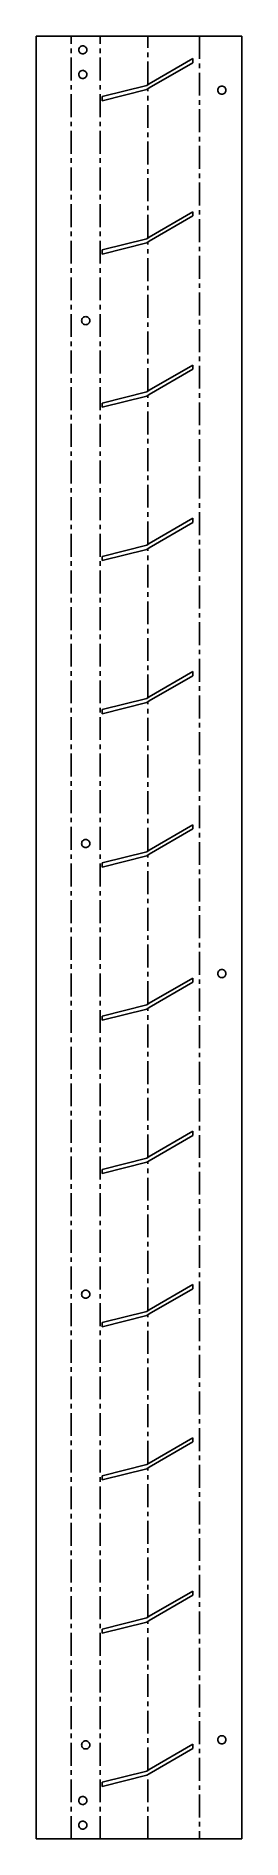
# Model space of a CAD drawing. Header units: millimetres. Extents: x 0 to 114, y 0 to 1000.
import ezdxf

# ---------------------------------------------------------------- set-up
doc = ezdxf.new("R2010")
doc.units = ezdxf.units.MM
doc.linetypes.add('CENTERX2', pattern=[20.32, 12.7, -2.54, 2.54, -2.54])

msp = doc.modelspace()

# ---------------------------------------------------------------- linework, layer by layer
at = {"color": 7, "linetype": 'Continuous', "lineweight": 25}
for p, q in [((0, 0), (0, 1000)), ((0, 1000), (114, 1000)), ((114, 1000), (114, 0)), ((86.8, 987.5), (62.6, 973.5)), ((62.6, 971.2), (86.8, 985.2)), ((86.8, 985.2), (86.8, 987.5)), ((61.4, 972.6), (36.6, 966.4)), ((36.6, 964.1), (61.4, 970.3)), ((61.4, 972.6), (62.6, 973.5)), ((62.6, 971.2), (61.4, 970.3)), ((36.6, 966.4), (36.6, 964.1)), ((62.6, 888.5), (86.8, 902.5)), ((86.8, 900.2), (62.6, 886.2)), ((86.8, 902.5), (86.8, 900.2)), ((36.6, 881.4), (61.4, 887.6)), ((61.4, 885.3), (36.6, 879.1)), ((36.6, 879.1), (36.6, 881.4)), ((61.4, 887.6), (62.6, 888.5)), ((62.6, 886.2), (61.4, 885.3)), ((62.6, 803.5), (86.8, 817.5)), ((86.8, 815.2), (62.6, 801.2)), ((86.8, 817.5), (86.8, 815.2)), ((36.6, 796.4), (61.4, 802.6)), ((61.4, 800.3), (36.6, 794.1)), ((61.4, 802.6), (62.6, 803.5)), ((62.6, 801.2), (61.4, 800.3)), ((36.6, 794.1), (36.6, 796.4)), ((62.6, 718.5), (86.8, 732.5)), ((86.8, 730.2), (62.6, 716.2)), ((86.8, 732.5), (86.8, 730.2)), ((36.6, 711.4), (61.4, 717.6)), ((61.4, 715.3), (36.6, 709.1)), ((36.6, 709.1), (36.6, 711.4)), ((61.4, 717.6), (62.6, 718.5)), ((62.6, 716.2), (61.4, 715.3)), ((62.6, 633.5), (86.8, 647.5)), ((86.8, 645.2), (62.6, 631.2)), ((86.8, 647.5), (86.8, 645.2)), ((36.6, 626.4), (61.4, 632.6)), ((61.4, 630.3), (36.6, 624.1)), ((61.4, 632.6), (62.6, 633.5)), ((62.6, 631.2), (61.4, 630.3)), ((36.6, 624.1), (36.6, 626.4)), ((62.6, 548.5), (86.8, 562.5)), ((86.8, 560.2), (62.6, 546.2)), ((86.8, 562.5), (86.8, 560.2)), ((36.6, 541.4), (61.4, 547.6)), ((61.4, 545.3), (36.6, 539.1)), ((36.6, 539.1), (36.6, 541.4)), ((61.4, 547.6), (62.6, 548.5)), ((62.6, 546.2), (61.4, 545.3)), ((62.6, 463.5), (86.8, 477.5)), ((86.8, 475.2), (62.6, 461.2)), ((86.8, 477.5), (86.8, 475.2)), ((36.6, 456.4), (61.4, 462.6)), ((61.4, 460.3), (36.6, 454.1)), ((61.4, 462.6), (62.6, 463.5)), ((62.6, 461.2), (61.4, 460.3)), ((36.6, 454.1), (36.6, 456.4)), ((62.6, 378.5), (86.8, 392.5)), ((86.8, 390.2), (62.6, 376.2)), ((86.8, 392.5), (86.8, 390.2)), ((36.6, 371.4), (61.4, 377.6)), ((61.4, 375.3), (36.6, 369.1)), ((36.6, 369.1), (36.6, 371.4)), ((61.4, 377.6), (62.6, 378.5)), ((62.6, 376.2), (61.4, 375.3)), ((62.6, 293.5), (86.8, 307.5)), ((86.8, 305.2), (62.6, 291.2)), ((86.8, 307.5), (86.8, 305.2)), ((36.6, 286.4), (61.4, 292.6)), ((61.4, 290.3), (36.6, 284.1)), ((61.4, 292.6), (62.6, 293.5)), ((62.6, 291.2), (61.4, 290.3)), ((36.6, 284.1), (36.6, 286.4)), ((62.6, 208.5), (86.8, 222.5)), ((86.8, 220.2), (62.6, 206.2)), ((86.8, 222.5), (86.8, 220.2)), ((36.6, 201.4), (61.4, 207.6)), ((61.4, 205.3), (36.6, 199.1)), ((36.6, 199.1), (36.6, 201.4)), ((61.4, 207.6), (62.6, 208.5)), ((62.6, 206.2), (61.4, 205.3)), ((62.6, 123.5), (86.8, 137.5)), ((86.8, 135.2), (62.6, 121.2)), ((86.8, 137.5), (86.8, 135.2)), ((36.6, 116.4), (61.4, 122.6)), ((61.4, 120.3), (36.6, 114.1)), ((61.4, 122.6), (62.6, 123.5)), ((62.6, 121.2), (61.4, 120.3)), ((36.6, 114.1), (36.6, 116.4)), ((62.6, 38.5), (86.8, 52.5)), ((86.8, 50.2), (62.6, 36.2)), ((86.8, 52.5), (86.8, 50.2)), ((36.6, 31.4), (61.4, 37.6)), ((61.4, 35.3), (36.6, 29.1)), ((36.6, 29.1), (36.6, 31.4)), ((61.4, 37.6), (62.6, 38.5)), ((62.6, 36.2), (61.4, 35.3)), ((114, 0), (0, 0))]:
    msp.add_line(p, q, dxfattribs=at)
at = {"color": 7, "linetype": 'CENTERX2'}
for p, q in [((19.4, 0), (19.4, 1000)), ((35.5, 0), (35.5, 1000)), ((62, 973.1), (62, 1000)), ((90.6, 1000), (90.6, 0)), ((62, 888.1), (62, 970.8)), ((62, 803.1), (62, 885.8)), ((62, 718.1), (62, 800.8)), ((62, 633.1), (62, 715.8)), ((62, 548.1), (62, 630.8)), ((62, 463.1), (62, 545.8)), ((62, 378.1), (62, 460.8)), ((62, 293.1), (62, 375.8)), ((62, 208.1), (62, 290.8)), ((62, 123.1), (62, 205.8)), ((62, 38.1), (62, 120.8)), ((62, 0), (62, 35.8))]:
    msp.add_line(p, q, dxfattribs=at)
at = {"color": 7, "linetype": 'Continuous', "lineweight": 25}
for points, knots in [([(25.9, 994.6), (25.6, 994.6), (25.3, 994.5), (24.7, 994.3), (24.5, 994.1), (24, 993.7), (23.9, 993.5), (23.7, 992.9), (23.6, 992.6), (23.6, 992), (23.7, 991.7), (23.9, 991.2), (24, 990.9), (24.5, 990.5), (24.7, 990.4), (25.3, 990.1), (25.6, 990.1), (25.9, 990.1)], [0, 0, 0, 0, 0.0625, 0.0625, 0.125, 0.125, 0.1875, 0.1875, 0.25, 0.25, 0.3125, 0.3125, 0.375, 0.375, 0.4375, 0.4375, 0.5, 0.5, 0.5, 0.5]), ([(25.9, 990.1), (26.1, 990.1), (26.4, 990.1), (27, 990.4), (27.2, 990.5), (27.7, 990.9), (27.8, 991.2), (28, 991.7), (28.1, 992), (28.1, 992.6), (28, 992.9), (27.8, 993.5), (27.7, 993.7), (27.2, 994.1), (27, 994.3), (26.4, 994.5), (26.1, 994.6), (25.9, 994.6)], [0.5, 0.5, 0.5, 0.5, 0.5625, 0.5625, 0.625, 0.625, 0.6875, 0.6875, 0.75, 0.75, 0.8125, 0.8125, 0.875, 0.875, 0.9375, 0.9375, 1, 1, 1, 1]), ([(25.9, 981), (25.6, 981), (25.3, 980.9), (24.7, 980.7), (24.5, 980.5), (24, 980.1), (23.9, 979.8), (23.7, 979.3), (23.6, 979), (23.6, 978.4), (23.7, 978.1), (23.9, 977.6), (24, 977.3), (24.5, 976.9), (24.7, 976.7), (25.3, 976.5), (25.6, 976.5), (25.9, 976.5)], [0, 0, 0, 0, 0.0625, 0.0625, 0.125, 0.125, 0.1875, 0.1875, 0.25, 0.25, 0.3125, 0.3125, 0.375, 0.375, 0.4375, 0.4375, 0.5, 0.5, 0.5, 0.5]), ([(25.9, 976.5), (26.1, 976.5), (26.4, 976.5), (27, 976.7), (27.2, 976.9), (27.7, 977.3), (27.8, 977.6), (28, 978.1), (28.1, 978.4), (28.1, 979), (28, 979.3), (27.8, 979.8), (27.7, 980.1), (27.2, 980.5), (27, 980.7), (26.4, 980.9), (26.1, 981), (25.9, 981)], [0.5, 0.5, 0.5, 0.5, 0.5625, 0.5625, 0.625, 0.625, 0.6875, 0.6875, 0.75, 0.75, 0.8125, 0.8125, 0.875, 0.875, 0.9375, 0.9375, 1, 1, 1, 1]), ([(105.2, 970), (105.2, 970.3), (105.1, 970.6), (104.9, 971.1), (104.7, 971.4), (104.3, 971.8), (104, 972), (103.5, 972.2), (103.2, 972.2), (102.6, 972.2), (102.3, 972.2), (101.8, 972), (101.5, 971.8), (101.1, 971.4), (100.9, 971.1), (100.7, 970.6), (100.7, 970.3), (100.7, 970)], [0.5, 0.5, 0.5, 0.5, 0.5625, 0.5625, 0.625, 0.625, 0.6875, 0.6875, 0.75, 0.75, 0.8125, 0.8125, 0.875, 0.875, 0.9375, 0.9375, 1, 1, 1, 1]), ([(100.7, 970), (100.7, 969.7), (100.7, 969.4), (100.9, 968.9), (101.1, 968.6), (101.5, 968.2), (101.8, 968), (102.3, 967.8), (102.6, 967.7), (103.2, 967.7), (103.5, 967.8), (104, 968), (104.3, 968.2), (104.7, 968.6), (104.9, 968.9), (105.1, 969.4), (105.2, 969.7), (105.2, 970)], [0, 0, 0, 0, 0.0625, 0.0625, 0.125, 0.125, 0.1875, 0.1875, 0.25, 0.25, 0.3125, 0.3125, 0.375, 0.375, 0.4375, 0.4375, 0.5, 0.5, 0.5, 0.5]), ([(27.5, 844.4), (27.2, 844.4), (26.9, 844.3), (26.4, 844.1), (26.1, 843.9), (25.7, 843.5), (25.5, 843.3), (25.3, 842.7), (25.2, 842.4), (25.2, 841.8), (25.3, 841.5), (25.5, 841), (25.7, 840.7), (26.1, 840.3), (26.4, 840.2), (26.9, 839.9), (27.2, 839.9), (27.5, 839.9)], [0, 0, 0, 0, 0.0625, 0.0625, 0.125, 0.125, 0.1875, 0.1875, 0.25, 0.25, 0.3125, 0.3125, 0.375, 0.375, 0.4375, 0.4375, 0.5, 0.5, 0.5, 0.5]), ([(27.5, 839.9), (27.8, 839.9), (28.1, 839.9), (28.6, 840.2), (28.9, 840.3), (29.3, 840.7), (29.5, 841), (29.7, 841.5), (29.7, 841.8), (29.7, 842.4), (29.7, 842.7), (29.5, 843.3), (29.3, 843.5), (28.9, 843.9), (28.6, 844.1), (28.1, 844.3), (27.8, 844.4), (27.5, 844.4)], [0.5, 0.5, 0.5, 0.5, 0.5625, 0.5625, 0.625, 0.625, 0.6875, 0.6875, 0.75, 0.75, 0.8125, 0.8125, 0.875, 0.875, 0.9375, 0.9375, 1, 1, 1, 1]), ([(27.5, 554.4), (27.2, 554.4), (26.9, 554.3), (26.4, 554.1), (26.1, 553.9), (25.7, 553.5), (25.5, 553.3), (25.3, 552.7), (25.2, 552.4), (25.2, 551.8), (25.3, 551.5), (25.5, 551), (25.7, 550.7), (26.1, 550.3), (26.4, 550.2), (26.9, 549.9), (27.2, 549.9), (27.5, 549.9)], [0, 0, 0, 0, 0.0625, 0.0625, 0.125, 0.125, 0.1875, 0.1875, 0.25, 0.25, 0.3125, 0.3125, 0.375, 0.375, 0.4375, 0.4375, 0.5, 0.5, 0.5, 0.5]), ([(27.5, 549.9), (27.8, 549.9), (28.1, 549.9), (28.6, 550.2), (28.9, 550.3), (29.3, 550.7), (29.5, 551), (29.7, 551.5), (29.7, 551.8), (29.7, 552.4), (29.7, 552.7), (29.5, 553.3), (29.3, 553.5), (28.9, 553.9), (28.6, 554.1), (28.1, 554.3), (27.8, 554.4), (27.5, 554.4)], [0.5, 0.5, 0.5, 0.5, 0.5625, 0.5625, 0.625, 0.625, 0.6875, 0.6875, 0.75, 0.75, 0.8125, 0.8125, 0.875, 0.875, 0.9375, 0.9375, 1, 1, 1, 1]), ([(105.2, 480), (105.2, 480.3), (105.1, 480.6), (104.9, 481.1), (104.7, 481.4), (104.3, 481.8), (104, 482), (103.5, 482.2), (103.2, 482.2), (102.6, 482.2), (102.3, 482.2), (101.8, 482), (101.5, 481.8), (101.1, 481.4), (100.9, 481.1), (100.7, 480.6), (100.7, 480.3), (100.7, 480)], [0.5, 0.5, 0.5, 0.5, 0.5625, 0.5625, 0.625, 0.625, 0.6875, 0.6875, 0.75, 0.75, 0.8125, 0.8125, 0.875, 0.875, 0.9375, 0.9375, 1, 1, 1, 1]), ([(100.7, 480), (100.7, 479.7), (100.7, 479.4), (100.9, 478.9), (101.1, 478.6), (101.5, 478.2), (101.8, 478), (102.3, 477.8), (102.6, 477.7), (103.2, 477.7), (103.5, 477.8), (104, 478), (104.3, 478.2), (104.7, 478.6), (104.9, 478.9), (105.1, 479.4), (105.2, 479.7), (105.2, 480)], [0, 0, 0, 0, 0.0625, 0.0625, 0.125, 0.125, 0.1875, 0.1875, 0.25, 0.25, 0.3125, 0.3125, 0.375, 0.375, 0.4375, 0.4375, 0.5, 0.5, 0.5, 0.5]), ([(27.5, 304.4), (27.2, 304.4), (26.9, 304.3), (26.4, 304.1), (26.1, 303.9), (25.7, 303.5), (25.5, 303.3), (25.3, 302.7), (25.2, 302.4), (25.2, 301.8), (25.3, 301.5), (25.5, 301), (25.7, 300.7), (26.1, 300.3), (26.4, 300.2), (26.9, 299.9), (27.2, 299.9), (27.5, 299.9)], [0, 0, 0, 0, 0.0625, 0.0625, 0.125, 0.125, 0.1875, 0.1875, 0.25, 0.25, 0.3125, 0.3125, 0.375, 0.375, 0.4375, 0.4375, 0.5, 0.5, 0.5, 0.5]), ([(27.5, 299.9), (27.8, 299.9), (28.1, 299.9), (28.6, 300.2), (28.9, 300.3), (29.3, 300.7), (29.5, 301), (29.7, 301.5), (29.7, 301.8), (29.7, 302.4), (29.7, 302.7), (29.5, 303.3), (29.3, 303.5), (28.9, 303.9), (28.6, 304.1), (28.1, 304.3), (27.8, 304.4), (27.5, 304.4)], [0.5, 0.5, 0.5, 0.5, 0.5625, 0.5625, 0.625, 0.625, 0.6875, 0.6875, 0.75, 0.75, 0.8125, 0.8125, 0.875, 0.875, 0.9375, 0.9375, 1, 1, 1, 1]), ([(27.5, 54.4), (27.2, 54.4), (26.9, 54.3), (26.4, 54.1), (26.1, 53.9), (25.7, 53.5), (25.5, 53.3), (25.3, 52.7), (25.2, 52.4), (25.2, 51.8), (25.3, 51.5), (25.5, 51), (25.7, 50.7), (26.1, 50.3), (26.4, 50.2), (26.9, 49.9), (27.2, 49.9), (27.5, 49.9)], [0, 0, 0, 0, 0.0625, 0.0625, 0.125, 0.125, 0.1875, 0.1875, 0.25, 0.25, 0.3125, 0.3125, 0.375, 0.375, 0.4375, 0.4375, 0.5, 0.5, 0.5, 0.5]), ([(27.5, 49.9), (27.8, 49.9), (28.1, 49.9), (28.6, 50.2), (28.9, 50.3), (29.3, 50.7), (29.5, 51), (29.7, 51.5), (29.7, 51.8), (29.7, 52.4), (29.7, 52.7), (29.5, 53.3), (29.3, 53.5), (28.9, 53.9), (28.6, 54.1), (28.1, 54.3), (27.8, 54.4), (27.5, 54.4)], [0.5, 0.5, 0.5, 0.5, 0.5625, 0.5625, 0.625, 0.625, 0.6875, 0.6875, 0.75, 0.75, 0.8125, 0.8125, 0.875, 0.875, 0.9375, 0.9375, 1, 1, 1, 1]), ([(105.2, 55), (105.2, 55.3), (105.1, 55.6), (104.9, 56.1), (104.7, 56.4), (104.3, 56.8), (104, 57), (103.5, 57.2), (103.2, 57.2), (102.6, 57.2), (102.3, 57.2), (101.8, 57), (101.5, 56.8), (101.1, 56.4), (100.9, 56.1), (100.7, 55.6), (100.7, 55.3), (100.7, 55)], [0.5, 0.5, 0.5, 0.5, 0.5625, 0.5625, 0.625, 0.625, 0.6875, 0.6875, 0.75, 0.75, 0.8125, 0.8125, 0.875, 0.875, 0.9375, 0.9375, 1, 1, 1, 1]), ([(100.7, 55), (100.7, 54.7), (100.7, 54.4), (100.9, 53.9), (101.1, 53.6), (101.5, 53.2), (101.8, 53), (102.3, 52.8), (102.6, 52.7), (103.2, 52.7), (103.5, 52.8), (104, 53), (104.3, 53.2), (104.7, 53.6), (104.9, 53.9), (105.1, 54.4), (105.2, 54.7), (105.2, 55)], [0, 0, 0, 0, 0.0625, 0.0625, 0.125, 0.125, 0.1875, 0.1875, 0.25, 0.25, 0.3125, 0.3125, 0.375, 0.375, 0.4375, 0.4375, 0.5, 0.5, 0.5, 0.5]), ([(25.9, 23.5), (25.6, 23.5), (25.3, 23.5), (24.7, 23.3), (24.5, 23.1), (24, 22.7), (23.9, 22.4), (23.7, 21.9), (23.6, 21.6), (23.6, 21), (23.7, 20.7), (23.9, 20.2), (24, 19.9), (24.5, 19.5), (24.7, 19.3), (25.3, 19.1), (25.6, 19), (25.9, 19)], [0, 0, 0, 0, 0.0625, 0.0625, 0.125, 0.125, 0.1875, 0.1875, 0.25, 0.25, 0.3125, 0.3125, 0.375, 0.375, 0.4375, 0.4375, 0.5, 0.5, 0.5, 0.5]), ([(25.9, 19), (26.1, 19), (26.4, 19.1), (27, 19.3), (27.2, 19.5), (27.7, 19.9), (27.8, 20.2), (28, 20.7), (28.1, 21), (28.1, 21.6), (28, 21.9), (27.8, 22.4), (27.7, 22.7), (27.2, 23.1), (27, 23.3), (26.4, 23.5), (26.1, 23.5), (25.9, 23.5)], [0.5, 0.5, 0.5, 0.5, 0.5625, 0.5625, 0.625, 0.625, 0.6875, 0.6875, 0.75, 0.75, 0.8125, 0.8125, 0.875, 0.875, 0.9375, 0.9375, 1, 1, 1, 1]), ([(25.9, 9.9), (25.6, 9.9), (25.3, 9.9), (24.7, 9.6), (24.5, 9.5), (24, 9), (23.9, 8.8), (23.7, 8.3), (23.6, 8), (23.6, 7.4), (23.7, 7.1), (23.9, 6.5), (24, 6.3), (24.5, 5.9), (24.7, 5.7), (25.3, 5.5), (25.6, 5.4), (25.9, 5.4)], [0, 0, 0, 0, 0.0625, 0.0625, 0.125, 0.125, 0.1875, 0.1875, 0.25, 0.25, 0.3125, 0.3125, 0.375, 0.375, 0.4375, 0.4375, 0.5, 0.5, 0.5, 0.5]), ([(25.9, 5.4), (26.1, 5.4), (26.4, 5.5), (27, 5.7), (27.2, 5.9), (27.7, 6.3), (27.8, 6.5), (28, 7.1), (28.1, 7.4), (28.1, 8), (28, 8.3), (27.8, 8.8), (27.7, 9), (27.2, 9.5), (27, 9.6), (26.4, 9.9), (26.1, 9.9), (25.9, 9.9)], [0.5, 0.5, 0.5, 0.5, 0.5625, 0.5625, 0.625, 0.625, 0.6875, 0.6875, 0.75, 0.75, 0.8125, 0.8125, 0.875, 0.875, 0.9375, 0.9375, 1, 1, 1, 1])]:
    msp.add_open_spline(points, degree=3, knots=knots, dxfattribs=at)

doc.saveas('drawing.dxf')
